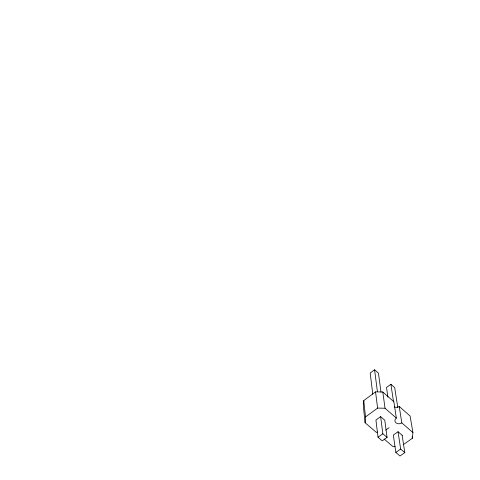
<?xml version="1.0" encoding="UTF-8"?>
<svg xmlns="http://www.w3.org/2000/svg" width="480" height="480" viewBox="0 0 480 480"><rect width="100%" height="100%" fill="white"/><g stroke="black" fill="none" stroke-linecap="round" stroke-linejoin="round"><path stroke-width="0.72" d="M403.296 444.672L412.35 438.288L412.932 432.57L401.814 422.874A4.194 3.288 -5.7 0 1 395.916 422.76A4.194 3.288 -5.7 0 1 396.348 418.104L393.87 401.736L382.806 392.004L375.552 391.866L363.756 400.59L363.354 406.338L365.1 422.754L376.422 432.444A4.146 3.228 -4.4 0 1 377.316 431.946M365.1 422.754L365.52 416.934L363.756 400.59M381 392.166L378.456 373.218L374.574 369.774L370.194 373.062L372.768 394.194M397.806 407.568L394.704 387.636L390.894 384.252L386.508 387.486L387.888 397.08M365.52 416.934L377.604 408.096L385.032 408.234L396.348 418.104M380.634 416.634L375.924 420.054L378.018 437.232L382.26 440.85L387.084 437.406L384.774 420.222L380.634 416.634L382.848 433.77L387.084 437.406M385.674 430.116L389.076 427.674M378.018 437.232L382.848 433.77M402.252 435.354L398.046 431.712L393.336 435.066L395.832 452.448L399.996 456L404.814 452.622L402.114 435.234M395.832 452.448L400.656 449.052L398.046 431.712M395.196 446.7L393.024 446.658L384.12 439.038M400.656 449.052L404.814 452.622M394.26 406.866A4.098 3.24 -5.9 0 0 399.222 406.44L410.1 416.01L412.932 432.57M412.104 436.842L412.35 438.288M399.222 406.44L401.814 422.874M390.894 384.252L393.552 401.916M382.806 392.004L385.032 408.234M374.574 369.774L377.394 391.572M375.552 391.866L377.604 408.096"/></g></svg>
